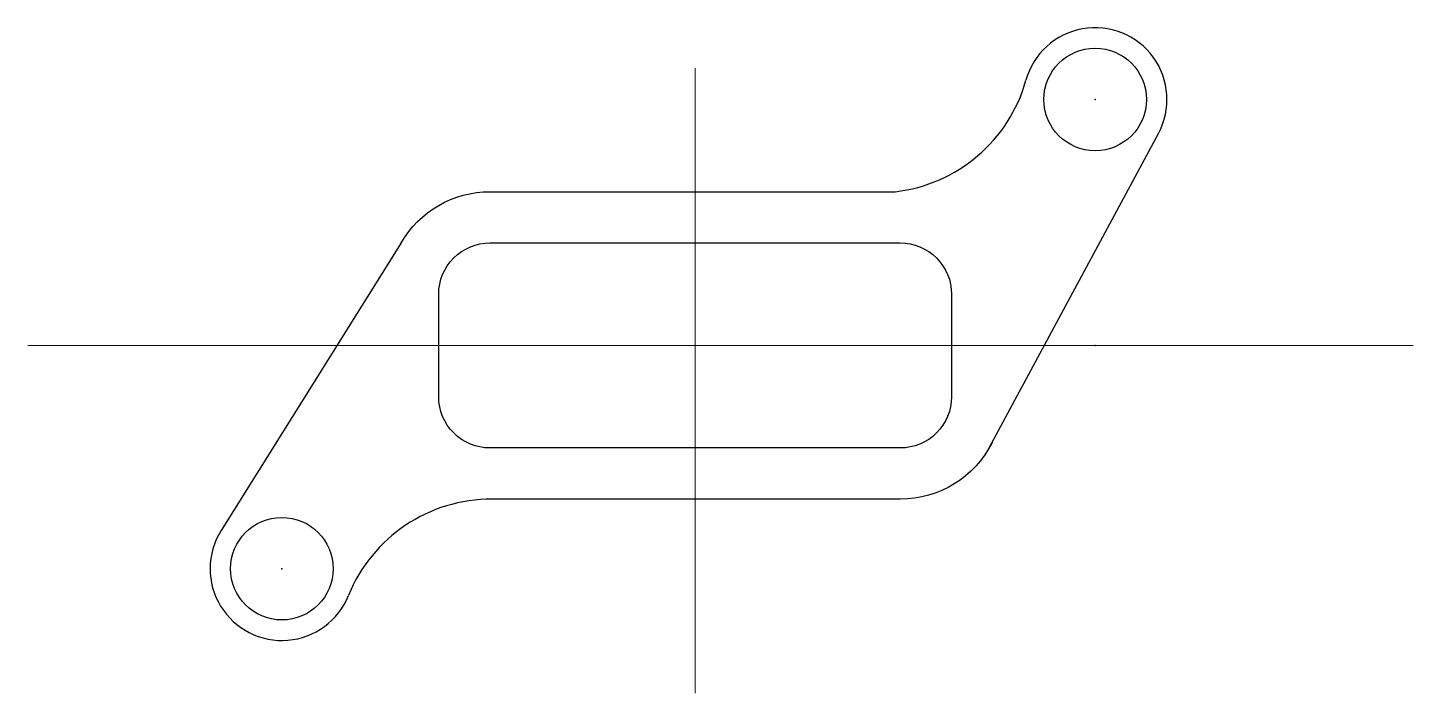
# Model space of a CAD drawing. Header units: inches. Extents: x 492 to 519, y 491.2 to 504.2.
import ezdxf

# ---------------------------------------------------------------- set-up
doc = ezdxf.new("R2010")
doc.units = ezdxf.units.IN
doc.linetypes.add('CENTER', pattern=[50.8, 31.75, -6.35, 6.35, -6.35])
doc.layers.add('line', color=9, linetype='CENTER', lineweight=5)

msp = doc.modelspace()

# ---------------------------------------------------------------- linework, layer by layer
for p, q in [((510.732, 496), (514.033, 502.137)), ((499.268, 500), (495.756, 494.388))]:
    msp.add_line(p, q)
for points in [[(499.268, 500, -0.267949), (501, 501), (508.901, 501)], [(510.789, 496.106, -0.284148), (509, 495), (501, 495)]]:
    msp.add_lwpolyline(points, format="xyb")
msp.add_lwpolyline([(501, 500), (509, 500, -0.414214), (510, 499), (510, 497, -0.414214), (509, 496), (501, 496, -0.414214), (500, 497), (500, 499, -0.414214)], format="xyb", close=True)
for centre in [(512.8, 502.8), (496.943, 493.645)]:
    msp.add_circle(centre, 1)
for centre, radius, start, end in [((512.8, 502.8), 1.4, 331.7248, 164.4341), ((508.561, 503.981), 3, 276.4985, 344.4341), ((501.024, 492), 3, 89.6445, 158.0467), ((496.943, 493.645), 1.4, 147.9657, 338.0467)]:
    msp.add_arc(centre, radius, start, end)
for p in [(512.8, 502.8), (505, 498), (512.8, 498), (512.8, 498), (512.8, 498), (505, 496), (505, 495), (496.943, 493.645)]:
    msp.add_point(p)
at = {"layer": 'line'}
for p, q in [((505, 498), (505, 503.413)), ((505, 503.413), (505, 491.214)), ((519.003, 498), (491.987, 498)), ((491.987, 498), (505.495, 498)), ((505, 498), (519.003, 498))]:
    msp.add_line(p, q, dxfattribs=at)

doc.saveas('drawing.dxf')
